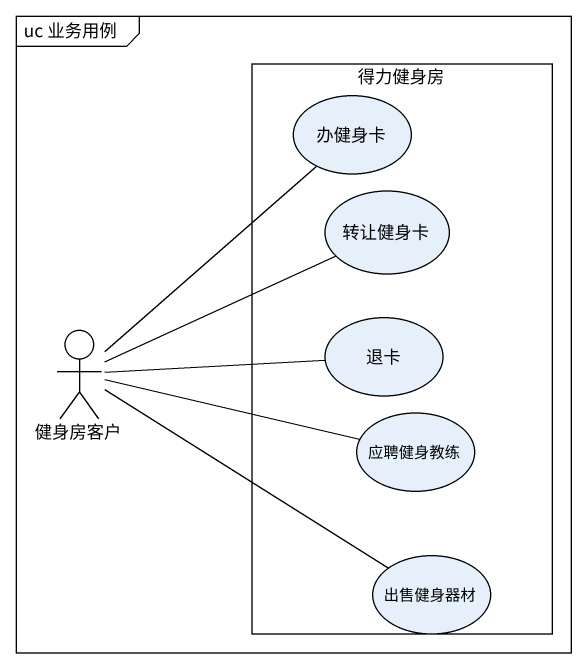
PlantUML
@startuml
mainframe uc 业务用例
rectangle 得力健身房 {
  usecase 办健身卡
  usecase 转让健身卡
  usecase 退卡
  usecase 应聘健身教练
  usecase 出售健身器材
}
actor 健身房客户
健身房客户 -up- 办健身卡
健身房客户 -right- 转让健身卡
健身房客户 -right- 退卡
健身房客户 -right- 应聘健身教练
健身房客户 -right- 出售健身器材
@enduml
